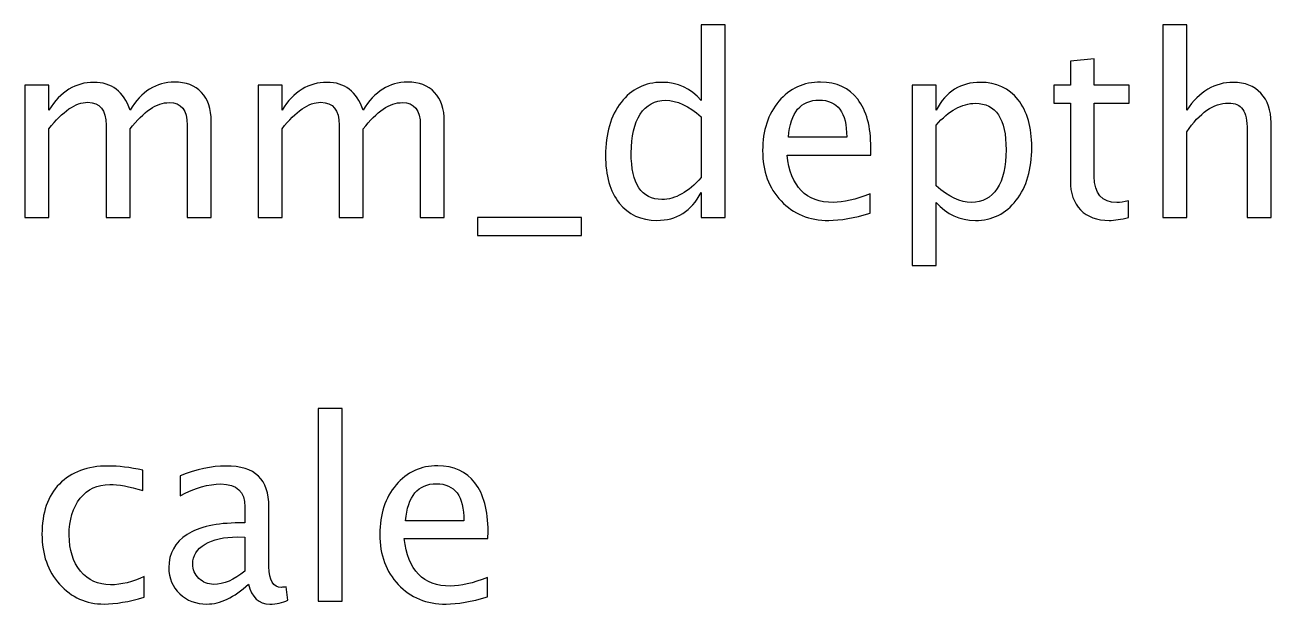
# Model space of a CAD drawing. Header units: centimetres. Extents: x -11.8 to 11.7, y -6 to 13.8.
# Drawn here: x 7.5 to 11.726, y 11.859 to 13.823 of the extents above; entities that cross this region are included whole.
import ezdxf

# ---------------------------------------------------------------- set-up
doc = ezdxf.new("R2010")
doc.units = ezdxf.units.CM
doc.header["$MEASUREMENT"] = 0
doc.layers.add('Layer 1', color=7, linetype='Continuous')

msp = doc.modelspace()

# ---------------------------------------------------------------- linework, layer by layer
at = {"layer": 'Layer 1'}
for points, knots in [([(9.79298, 13.17044), (9.79298, 13.17044), (9.79298, 13.25468), (9.79298, 13.25468), (9.79298, 13.25468), (9.75982, 13.19175), (9.70987, 13.16028), (9.64312, 13.16028), (9.64312, 13.16028), (9.58894, 13.16028), (9.54632, 13.17989), (9.51528, 13.21926), (9.51528, 13.21926), (9.48423, 13.25863), (9.46871, 13.3124), (9.46871, 13.38056), (9.46871, 13.38056), (9.46871, 13.45506), (9.48635, 13.51503), (9.52149, 13.56047), (9.52149, 13.56047), (9.55676, 13.60577), (9.60305, 13.62849), (9.66048, 13.62849), (9.66048, 13.62849), (9.71368, 13.62849), (9.75799, 13.60817), (9.79298, 13.56739), (9.79298, 13.56739), (9.79298, 13.56739), (9.79298, 13.82322), (9.79298, 13.82322), (9.79298, 13.82322), (9.79298, 13.82322), (9.87427, 13.82322), (9.87427, 13.82322), (9.87427, 13.82322), (9.87427, 13.82322), (9.87427, 13.17044), (9.87427, 13.17044), (9.87427, 13.17044), (9.87427, 13.17044), (9.79298, 13.17044), (9.79298, 13.17044)], [0, 0, 0, 0, 0.0833333, 0.0833333, 0.0833333, 0.0833333, 0.1666667, 0.1666667, 0.1666667, 0.1666667, 0.25, 0.25, 0.25, 0.25, 0.3333333, 0.3333333, 0.3333333, 0.3333333, 0.4166667, 0.4166667, 0.4166667, 0.4166667, 0.5, 0.5, 0.5, 0.5, 0.5833333, 0.5833333, 0.5833333, 0.5833333, 0.6666667, 0.6666667, 0.6666667, 0.6666667, 0.75, 0.75, 0.75, 0.75, 0.8333333, 0.8333333, 0.8333333, 0.8333333, 1, 1, 1, 1]), ([(11.35834, 13.17044), (11.35834, 13.17044), (11.35834, 13.82322), (11.35834, 13.82322), (11.35834, 13.82322), (11.35834, 13.82322), (11.43962, 13.82322), (11.43962, 13.82322), (11.43962, 13.82322), (11.43962, 13.82322), (11.43962, 13.53437), (11.43962, 13.53437), (11.43962, 13.53437), (11.48266, 13.59716), (11.53544, 13.62849), (11.59781, 13.62849), (11.59781, 13.62849), (11.63704, 13.62849), (11.66822, 13.61621), (11.69122, 13.59152), (11.69122, 13.59152), (11.71422, 13.56696), (11.7258, 13.5338), (11.7258, 13.49232), (11.7258, 13.49232), (11.7258, 13.49232), (11.7258, 13.17044), (11.7258, 13.17044), (11.7258, 13.17044), (11.7258, 13.17044), (11.64451, 13.17044), (11.64451, 13.17044), (11.64451, 13.17044), (11.64451, 13.17044), (11.64451, 13.46579), (11.64451, 13.46579), (11.64451, 13.46579), (11.64451, 13.49909), (11.63958, 13.5228), (11.62984, 13.53691), (11.62984, 13.53691), (11.61996, 13.55116), (11.60373, 13.55821), (11.58101, 13.55821), (11.58101, 13.55821), (11.53106, 13.55821), (11.48393, 13.52562), (11.43962, 13.46042), (11.43962, 13.46042), (11.43962, 13.46042), (11.43962, 13.17044), (11.43962, 13.17044), (11.43962, 13.17044), (11.43962, 13.17044), (11.35834, 13.17044), (11.35834, 13.17044)], [0, 0, 0, 0, 0.0666667, 0.0666667, 0.0666667, 0.0666667, 0.1333333, 0.1333333, 0.1333333, 0.1333333, 0.2, 0.2, 0.2, 0.2, 0.2666667, 0.2666667, 0.2666667, 0.2666667, 0.3333333, 0.3333333, 0.3333333, 0.3333333, 0.4, 0.4, 0.4, 0.4, 0.4666667, 0.4666667, 0.4666667, 0.4666667, 0.5333333, 0.5333333, 0.5333333, 0.5333333, 0.6, 0.6, 0.6, 0.6, 0.6666667, 0.6666667, 0.6666667, 0.6666667, 0.7333333, 0.7333333, 0.7333333, 0.7333333, 0.8, 0.8, 0.8, 0.8, 0.8666667, 0.8666667, 0.8666667, 0.8666667, 1, 1, 1, 1]), ([(11.24235, 13.17058), (11.21723, 13.16367), (11.19536, 13.16028), (11.17688, 13.16028), (11.17688, 13.16028), (11.13539, 13.16028), (11.10307, 13.17213), (11.07993, 13.19584), (11.07993, 13.19584), (11.05665, 13.21955), (11.04508, 13.25243), (11.04508, 13.29462), (11.04508, 13.29462), (11.04508, 13.29462), (11.04508, 13.55821), (11.04508, 13.55821), (11.04508, 13.55821), (11.04508, 13.55821), (10.98891, 13.55821), (10.98891, 13.55821), (10.98891, 13.55821), (10.98891, 13.55821), (10.98891, 13.61918), (10.98891, 13.61918), (10.98891, 13.61918), (10.98891, 13.61918), (11.04508, 13.61918), (11.04508, 13.61918), (11.04508, 13.61918), (11.04508, 13.61918), (11.04508, 13.70031), (11.04508, 13.70031), (11.04508, 13.70031), (11.04508, 13.70031), (11.12636, 13.70808), (11.12636, 13.70808), (11.12636, 13.70808), (11.12636, 13.70808), (11.12636, 13.61918), (11.12636, 13.61918), (11.12636, 13.61918), (11.12636, 13.61918), (11.24404, 13.61918), (11.24404, 13.61918), (11.24404, 13.61918), (11.24404, 13.61918), (11.24404, 13.55821), (11.24404, 13.55821), (11.24404, 13.55821), (11.24404, 13.55821), (11.12636, 13.55821), (11.12636, 13.55821), (11.12636, 13.55821), (11.12636, 13.55821), (11.12636, 13.30929), (11.12636, 13.30929), (11.12636, 13.30929), (11.12636, 13.25059), (11.1519, 13.22124), (11.20284, 13.22124), (11.20284, 13.22124), (11.21371, 13.22124), (11.22683, 13.22307), (11.24235, 13.2266), (11.24235, 13.2266), (11.24235, 13.2266), (11.24235, 13.17058), (11.24235, 13.17058)], [0, 0, 0, 0, 0.0555556, 0.0555556, 0.0555556, 0.0555556, 0.1111111, 0.1111111, 0.1111111, 0.1111111, 0.1666667, 0.1666667, 0.1666667, 0.1666667, 0.2222222, 0.2222222, 0.2222222, 0.2222222, 0.2777778, 0.2777778, 0.2777778, 0.2777778, 0.3333333, 0.3333333, 0.3333333, 0.3333333, 0.3888889, 0.3888889, 0.3888889, 0.3888889, 0.4444444, 0.4444444, 0.4444444, 0.4444444, 0.5, 0.5, 0.5, 0.5, 0.5555556, 0.5555556, 0.5555556, 0.5555556, 0.6111111, 0.6111111, 0.6111111, 0.6111111, 0.6666667, 0.6666667, 0.6666667, 0.6666667, 0.7222222, 0.7222222, 0.7222222, 0.7222222, 0.7777778, 0.7777778, 0.7777778, 0.7777778, 0.8333333, 0.8333333, 0.8333333, 0.8333333, 0.8888889, 0.8888889, 0.8888889, 0.8888889, 1, 1, 1, 1]), ([(7.49991, 13.17044), (7.49991, 13.17044), (7.49991, 13.61918), (7.49991, 13.61918), (7.49991, 13.61918), (7.49991, 13.61918), (7.58119, 13.61918), (7.58119, 13.61918), (7.58119, 13.61918), (7.58119, 13.61918), (7.58119, 13.53437), (7.58119, 13.53437), (7.58119, 13.53437), (7.62084, 13.59716), (7.67164, 13.62849), (7.73387, 13.62849), (7.73387, 13.62849), (7.79385, 13.62849), (7.83463, 13.59716), (7.85636, 13.53437), (7.85636, 13.53437), (7.89488, 13.59773), (7.94512, 13.62934), (8.00678, 13.62934), (8.00678, 13.62934), (8.04615, 13.62934), (8.07677, 13.61776), (8.09865, 13.59448), (8.09865, 13.59448), (8.12052, 13.5712), (8.13153, 13.5386), (8.13153, 13.49669), (8.13153, 13.49669), (8.13153, 13.49669), (8.13153, 13.17044), (8.13153, 13.17044), (8.13153, 13.17044), (8.13153, 13.17044), (8.05025, 13.17044), (8.05025, 13.17044), (8.05025, 13.17044), (8.05025, 13.17044), (8.05025, 13.48328), (8.05025, 13.48328), (8.05025, 13.48328), (8.05025, 13.53437), (8.02993, 13.55991), (7.98929, 13.55991), (7.98929, 13.55991), (7.94709, 13.55991), (7.90278, 13.53013), (7.85636, 13.47044), (7.85636, 13.47044), (7.85636, 13.47044), (7.85636, 13.17044), (7.85636, 13.17044), (7.85636, 13.17044), (7.85636, 13.17044), (7.77508, 13.17044), (7.77508, 13.17044), (7.77508, 13.17044), (7.77508, 13.17044), (7.77508, 13.48357), (7.77508, 13.48357), (7.77508, 13.48357), (7.77508, 13.53507), (7.75448, 13.56075), (7.71313, 13.56075), (7.71313, 13.56075), (7.67207, 13.56075), (7.62804, 13.53084), (7.58119, 13.47087), (7.58119, 13.47087), (7.58119, 13.47087), (7.58119, 13.17044), (7.58119, 13.17044), (7.58119, 13.17044), (7.58119, 13.17044), (7.49991, 13.17044), (7.49991, 13.17044)], [0, 0, 0, 0, 0.047619, 0.047619, 0.047619, 0.047619, 0.0952381, 0.0952381, 0.0952381, 0.0952381, 0.1428571, 0.1428571, 0.1428571, 0.1428571, 0.1904762, 0.1904762, 0.1904762, 0.1904762, 0.2380952, 0.2380952, 0.2380952, 0.2380952, 0.2857143, 0.2857143, 0.2857143, 0.2857143, 0.3333333, 0.3333333, 0.3333333, 0.3333333, 0.3809524, 0.3809524, 0.3809524, 0.3809524, 0.4285714, 0.4285714, 0.4285714, 0.4285714, 0.4761905, 0.4761905, 0.4761905, 0.4761905, 0.5238095, 0.5238095, 0.5238095, 0.5238095, 0.5714286, 0.5714286, 0.5714286, 0.5714286, 0.6190476, 0.6190476, 0.6190476, 0.6190476, 0.6666667, 0.6666667, 0.6666667, 0.6666667, 0.7142857, 0.7142857, 0.7142857, 0.7142857, 0.7619048, 0.7619048, 0.7619048, 0.7619048, 0.8095238, 0.8095238, 0.8095238, 0.8095238, 0.8571429, 0.8571429, 0.8571429, 0.8571429, 0.9047619, 0.9047619, 0.9047619, 0.9047619, 1, 1, 1, 1]), ([(8.29042, 13.17044), (8.29042, 13.17044), (8.29042, 13.61918), (8.29042, 13.61918), (8.29042, 13.61918), (8.29042, 13.61918), (8.3717, 13.61918), (8.3717, 13.61918), (8.3717, 13.61918), (8.3717, 13.61918), (8.3717, 13.53437), (8.3717, 13.53437), (8.3717, 13.53437), (8.41135, 13.59716), (8.46215, 13.62849), (8.52438, 13.62849), (8.52438, 13.62849), (8.58436, 13.62849), (8.62514, 13.59716), (8.64687, 13.53437), (8.64687, 13.53437), (8.68539, 13.59773), (8.73563, 13.62934), (8.79729, 13.62934), (8.79729, 13.62934), (8.83666, 13.62934), (8.86728, 13.61776), (8.88916, 13.59448), (8.88916, 13.59448), (8.91103, 13.5712), (8.92204, 13.5386), (8.92204, 13.49669), (8.92204, 13.49669), (8.92204, 13.49669), (8.92204, 13.17044), (8.92204, 13.17044), (8.92204, 13.17044), (8.92204, 13.17044), (8.84076, 13.17044), (8.84076, 13.17044), (8.84076, 13.17044), (8.84076, 13.17044), (8.84076, 13.48328), (8.84076, 13.48328), (8.84076, 13.48328), (8.84076, 13.53437), (8.82044, 13.55991), (8.7798, 13.55991), (8.7798, 13.55991), (8.7376, 13.55991), (8.69329, 13.53013), (8.64687, 13.47044), (8.64687, 13.47044), (8.64687, 13.47044), (8.64687, 13.17044), (8.64687, 13.17044), (8.64687, 13.17044), (8.64687, 13.17044), (8.56559, 13.17044), (8.56559, 13.17044), (8.56559, 13.17044), (8.56559, 13.17044), (8.56559, 13.48357), (8.56559, 13.48357), (8.56559, 13.48357), (8.56559, 13.53507), (8.54499, 13.56075), (8.50364, 13.56075), (8.50364, 13.56075), (8.46258, 13.56075), (8.41855, 13.53084), (8.3717, 13.47087), (8.3717, 13.47087), (8.3717, 13.47087), (8.3717, 13.17044), (8.3717, 13.17044), (8.3717, 13.17044), (8.3717, 13.17044), (8.29042, 13.17044), (8.29042, 13.17044)], [0, 0, 0, 0, 0.047619, 0.047619, 0.047619, 0.047619, 0.0952381, 0.0952381, 0.0952381, 0.0952381, 0.1428571, 0.1428571, 0.1428571, 0.1428571, 0.1904762, 0.1904762, 0.1904762, 0.1904762, 0.2380952, 0.2380952, 0.2380952, 0.2380952, 0.2857143, 0.2857143, 0.2857143, 0.2857143, 0.3333333, 0.3333333, 0.3333333, 0.3333333, 0.3809524, 0.3809524, 0.3809524, 0.3809524, 0.4285714, 0.4285714, 0.4285714, 0.4285714, 0.4761905, 0.4761905, 0.4761905, 0.4761905, 0.5238095, 0.5238095, 0.5238095, 0.5238095, 0.5714286, 0.5714286, 0.5714286, 0.5714286, 0.6190476, 0.6190476, 0.6190476, 0.6190476, 0.6666667, 0.6666667, 0.6666667, 0.6666667, 0.7142857, 0.7142857, 0.7142857, 0.7142857, 0.7619048, 0.7619048, 0.7619048, 0.7619048, 0.8095238, 0.8095238, 0.8095238, 0.8095238, 0.8571429, 0.8571429, 0.8571429, 0.8571429, 0.9047619, 0.9047619, 0.9047619, 0.9047619, 1, 1, 1, 1]), ([(10.36646, 13.18483), (10.31185, 13.16846), (10.26515, 13.16028), (10.2262, 13.16028), (10.2262, 13.16028), (10.15974, 13.16028), (10.10569, 13.18229), (10.06406, 13.22618), (10.06406, 13.22618), (10.02243, 13.27006), (10.00155, 13.32693), (10.00155, 13.39692), (10.00155, 13.39692), (10.00155, 13.4648), (10.01989, 13.52054), (10.05672, 13.56414), (10.05672, 13.56414), (10.09355, 13.6076), (10.14069, 13.62934), (10.19812, 13.62934), (10.19812, 13.62934), (10.25245, 13.62934), (10.2945, 13.61), (10.32413, 13.57134), (10.32413, 13.57134), (10.35376, 13.53267), (10.36858, 13.47792), (10.36858, 13.40694), (10.36858, 13.40694), (10.36858, 13.40694), (10.36816, 13.38211), (10.36816, 13.38211), (10.36816, 13.38211), (10.36816, 13.38211), (10.08452, 13.38211), (10.08452, 13.38211), (10.08452, 13.38211), (10.09638, 13.27486), (10.14873, 13.22124), (10.24144, 13.22124), (10.24144, 13.22124), (10.27545, 13.22124), (10.31708, 13.23084), (10.36646, 13.25003), (10.36646, 13.25003), (10.36646, 13.25003), (10.36646, 13.18483), (10.36646, 13.18483)], [0, 0, 0, 0, 0.0769231, 0.0769231, 0.0769231, 0.0769231, 0.1538462, 0.1538462, 0.1538462, 0.1538462, 0.2307692, 0.2307692, 0.2307692, 0.2307692, 0.3076923, 0.3076923, 0.3076923, 0.3076923, 0.3846154, 0.3846154, 0.3846154, 0.3846154, 0.4615385, 0.4615385, 0.4615385, 0.4615385, 0.5384615, 0.5384615, 0.5384615, 0.5384615, 0.6153846, 0.6153846, 0.6153846, 0.6153846, 0.6923077, 0.6923077, 0.6923077, 0.6923077, 0.7692308, 0.7692308, 0.7692308, 0.7692308, 0.8461538, 0.8461538, 0.8461538, 0.8461538, 1, 1, 1, 1]), ([(10.50885, 13.00703), (10.50885, 13.00703), (10.50885, 13.61918), (10.50885, 13.61918), (10.50885, 13.61918), (10.50885, 13.61918), (10.59013, 13.61918), (10.59013, 13.61918), (10.59013, 13.61918), (10.59013, 13.61918), (10.59013, 13.53437), (10.59013, 13.53437), (10.59013, 13.53437), (10.62343, 13.59716), (10.67353, 13.62849), (10.74027, 13.62849), (10.74027, 13.62849), (10.79432, 13.62849), (10.83679, 13.60887), (10.86784, 13.5695), (10.86784, 13.5695), (10.89888, 13.53013), (10.91441, 13.47637), (10.91441, 13.40821), (10.91441, 13.40821), (10.91441, 13.33399), (10.89677, 13.27402), (10.86163, 13.22858), (10.86163, 13.22858), (10.82649, 13.183), (10.78021, 13.16028), (10.72292, 13.16028), (10.72292, 13.16028), (10.66972, 13.16028), (10.62541, 13.1806), (10.59013, 13.22138), (10.59013, 13.22138), (10.59013, 13.22138), (10.59013, 13.00703), (10.59013, 13.00703), (10.59013, 13.00703), (10.59013, 13.00703), (10.50885, 13.00703), (10.50885, 13.00703)], [0, 0, 0, 0, 0.0833333, 0.0833333, 0.0833333, 0.0833333, 0.1666667, 0.1666667, 0.1666667, 0.1666667, 0.25, 0.25, 0.25, 0.25, 0.3333333, 0.3333333, 0.3333333, 0.3333333, 0.4166667, 0.4166667, 0.4166667, 0.4166667, 0.5, 0.5, 0.5, 0.5, 0.5833333, 0.5833333, 0.5833333, 0.5833333, 0.6666667, 0.6666667, 0.6666667, 0.6666667, 0.75, 0.75, 0.75, 0.75, 0.8333333, 0.8333333, 0.8333333, 0.8333333, 1, 1, 1, 1]), ([(9.79298, 13.51179), (9.75079, 13.5489), (9.71086, 13.56753), (9.67304, 13.56753), (9.67304, 13.56753), (9.63579, 13.56753), (9.607, 13.55201), (9.58654, 13.52082), (9.58654, 13.52082), (9.56608, 13.48978), (9.55592, 13.44575), (9.55592, 13.38874), (9.55592, 13.38874), (9.55592, 13.28389), (9.59063, 13.2314), (9.6602, 13.2314), (9.6602, 13.2314), (9.70535, 13.2314), (9.74966, 13.25609), (9.79298, 13.30534), (9.79298, 13.30534), (9.79298, 13.30534), (9.79298, 13.51179), (9.79298, 13.51179)], [0, 0, 0, 0, 0.1428571, 0.1428571, 0.1428571, 0.1428571, 0.2857143, 0.2857143, 0.2857143, 0.2857143, 0.4285714, 0.4285714, 0.4285714, 0.4285714, 0.5714286, 0.5714286, 0.5714286, 0.5714286, 0.7142857, 0.7142857, 0.7142857, 0.7142857, 1, 1, 1, 1]), ([(10.08876, 13.44307), (10.08876, 13.44307), (10.28688, 13.44307), (10.28688, 13.44307), (10.28688, 13.44307), (10.28688, 13.52661), (10.25569, 13.56837), (10.19346, 13.56837), (10.19346, 13.56837), (10.13081, 13.56837), (10.09595, 13.52661), (10.08876, 13.44307)], [0, 0, 0, 0, 0.25, 0.25, 0.25, 0.25, 0.5, 0.5, 0.5, 0.5, 1, 1, 1, 1]), ([(10.59013, 13.2774), (10.63204, 13.24001), (10.67198, 13.22124), (10.70993, 13.22124), (10.70993, 13.22124), (10.74733, 13.22124), (10.77626, 13.2369), (10.79658, 13.26809), (10.79658, 13.26809), (10.81704, 13.29927), (10.8272, 13.34316), (10.8272, 13.39989), (10.8272, 13.39989), (10.8272, 13.50487), (10.79248, 13.55737), (10.72306, 13.55737), (10.72306, 13.55737), (10.67762, 13.55737), (10.63331, 13.53281), (10.59013, 13.48357), (10.59013, 13.48357), (10.59013, 13.48357), (10.59013, 13.2774), (10.59013, 13.2774)], [0, 0, 0, 0, 0.1428571, 0.1428571, 0.1428571, 0.1428571, 0.2857143, 0.2857143, 0.2857143, 0.2857143, 0.4285714, 0.4285714, 0.4285714, 0.4285714, 0.5714286, 0.5714286, 0.5714286, 0.5714286, 0.7142857, 0.7142857, 0.7142857, 0.7142857, 1, 1, 1, 1]), ([(9.03521, 13.10948), (9.03521, 13.10948), (9.03521, 13.17044), (9.03521, 13.17044), (9.03521, 13.17044), (9.03521, 13.17044), (9.38742, 13.17044), (9.38742, 13.17044), (9.38742, 13.17044), (9.38742, 13.17044), (9.38742, 13.10948), (9.38742, 13.10948), (9.38742, 13.10948), (9.38742, 13.10948), (9.03521, 13.10948), (9.03521, 13.10948)], [0, 0, 0, 0, 0.2, 0.2, 0.2, 0.2, 0.4, 0.4, 0.4, 0.4, 0.6, 0.6, 0.6, 0.6, 1, 1, 1, 1]), ([(8.49432, 11.8694), (8.49432, 11.8694), (8.49432, 12.52218), (8.49432, 12.52218), (8.49432, 12.52218), (8.49432, 12.52218), (8.5756, 12.52218), (8.5756, 12.52218), (8.5756, 12.52218), (8.5756, 12.52218), (8.5756, 11.8694), (8.5756, 11.8694), (8.5756, 11.8694), (8.5756, 11.8694), (8.49432, 11.8694), (8.49432, 11.8694)], [0, 0, 0, 0, 0.2, 0.2, 0.2, 0.2, 0.4, 0.4, 0.4, 0.4, 0.6, 0.6, 0.6, 0.6, 1, 1, 1, 1]), ([(7.90475, 11.88295), (7.85212, 11.86714), (7.80668, 11.85924), (7.76844, 11.85924), (7.76844, 11.85924), (7.70776, 11.85924), (7.65753, 11.88168), (7.61759, 11.92641), (7.61759, 11.92641), (7.57766, 11.97128), (7.55762, 12.02787), (7.55762, 12.09603), (7.55762, 12.09603), (7.55762, 12.16884), (7.57738, 12.22571), (7.61689, 12.26635), (7.61689, 12.26635), (7.6564, 12.30713), (7.71157, 12.32745), (7.78241, 12.32745), (7.78241, 12.32745), (7.81727, 12.32745), (7.85649, 12.32265), (7.89967, 12.31306), (7.89967, 12.31306), (7.89967, 12.31306), (7.89967, 12.24447), (7.89967, 12.24447), (7.89967, 12.24447), (7.85381, 12.25802), (7.81642, 12.26479), (7.78763, 12.26479), (7.78763, 12.26479), (7.74586, 12.26479), (7.71242, 12.24913), (7.68744, 12.21795), (7.68744, 12.21795), (7.66247, 12.18676), (7.64991, 12.14513), (7.64991, 12.0932), (7.64991, 12.0932), (7.64991, 12.04283), (7.66289, 12.00219), (7.68871, 11.971), (7.68871, 11.971), (7.71454, 11.93996), (7.74826, 11.92443), (7.79017, 11.92443), (7.79017, 11.92443), (7.82728, 11.92443), (7.86538, 11.93403), (7.90475, 11.95322), (7.90475, 11.95322), (7.90475, 11.95322), (7.90475, 11.88295), (7.90475, 11.88295)], [0, 0, 0, 0, 0.0666667, 0.0666667, 0.0666667, 0.0666667, 0.1333333, 0.1333333, 0.1333333, 0.1333333, 0.2, 0.2, 0.2, 0.2, 0.2666667, 0.2666667, 0.2666667, 0.2666667, 0.3333333, 0.3333333, 0.3333333, 0.3333333, 0.4, 0.4, 0.4, 0.4, 0.4666667, 0.4666667, 0.4666667, 0.4666667, 0.5333333, 0.5333333, 0.5333333, 0.5333333, 0.6, 0.6, 0.6, 0.6, 0.6666667, 0.6666667, 0.6666667, 0.6666667, 0.7333333, 0.7333333, 0.7333333, 0.7333333, 0.8, 0.8, 0.8, 0.8, 0.8666667, 0.8666667, 0.8666667, 0.8666667, 1, 1, 1, 1]), ([(8.2581, 11.92655), (8.20928, 11.88168), (8.16229, 11.85924), (8.11713, 11.85924), (8.11713, 11.85924), (8.08002, 11.85924), (8.04912, 11.87081), (8.0247, 11.89409), (8.0247, 11.89409), (8.00015, 11.91738), (7.98787, 11.94673), (7.98787, 11.98215), (7.98787, 11.98215), (7.98787, 12.03111), (8.00848, 12.06879), (8.04968, 12.09504), (8.04968, 12.09504), (8.09089, 12.12128), (8.15001, 12.13441), (8.22706, 12.13441), (8.22706, 12.13441), (8.22706, 12.13441), (8.24611, 12.13441), (8.24611, 12.13441), (8.24611, 12.13441), (8.24611, 12.13441), (8.24611, 12.18845), (8.24611, 12.18845), (8.24611, 12.18845), (8.24611, 12.24052), (8.21901, 12.26649), (8.16469, 12.26649), (8.16469, 12.26649), (8.12264, 12.26649), (8.07663, 12.25322), (8.02682, 12.22669), (8.02682, 12.22669), (8.02682, 12.22669), (8.02682, 12.29358), (8.02682, 12.29358), (8.02682, 12.29358), (8.08157, 12.31616), (8.13322, 12.32745), (8.18162, 12.32745), (8.18162, 12.32745), (8.23143, 12.32745), (8.26826, 12.31616), (8.29183, 12.29344), (8.29183, 12.29344), (8.31553, 12.27072), (8.32739, 12.23573), (8.32739, 12.18845), (8.32739, 12.18845), (8.32739, 12.18845), (8.32739, 11.98568), (8.32739, 11.98568), (8.32739, 11.98568), (8.32739, 11.93925), (8.34164, 11.91597), (8.37029, 11.91597), (8.37029, 11.91597), (8.37381, 11.91597), (8.37904, 11.91653), (8.38595, 11.91766), (8.38595, 11.91766), (8.38595, 11.91766), (8.39174, 11.8725), (8.39174, 11.8725), (8.39174, 11.8725), (8.37325, 11.86361), (8.35293, 11.85924), (8.33063, 11.85924), (8.33063, 11.85924), (8.29267, 11.85924), (8.26854, 11.88168), (8.2581, 11.92655)], [0, 0, 0, 0, 0.05, 0.05, 0.05, 0.05, 0.1, 0.1, 0.1, 0.1, 0.15, 0.15, 0.15, 0.15, 0.2, 0.2, 0.2, 0.2, 0.25, 0.25, 0.25, 0.25, 0.3, 0.3, 0.3, 0.3, 0.35, 0.35, 0.35, 0.35, 0.4, 0.4, 0.4, 0.4, 0.45, 0.45, 0.45, 0.45, 0.5, 0.5, 0.5, 0.5, 0.55, 0.55, 0.55, 0.55, 0.6, 0.6, 0.6, 0.6, 0.65, 0.65, 0.65, 0.65, 0.7, 0.7, 0.7, 0.7, 0.75, 0.75, 0.75, 0.75, 0.8, 0.8, 0.8, 0.8, 0.85, 0.85, 0.85, 0.85, 0.9, 0.9, 0.9, 0.9, 1, 1, 1, 1]), ([(9.06836, 11.88379), (9.01375, 11.86742), (8.96705, 11.85924), (8.9281, 11.85924), (8.9281, 11.85924), (8.86164, 11.85924), (8.80759, 11.88125), (8.76596, 11.92514), (8.76596, 11.92514), (8.72433, 11.96902), (8.70345, 12.02589), (8.70345, 12.09588), (8.70345, 12.09588), (8.70345, 12.16376), (8.72179, 12.2195), (8.75862, 12.2631), (8.75862, 12.2631), (8.79545, 12.30656), (8.84259, 12.3283), (8.90002, 12.3283), (8.90002, 12.3283), (8.95435, 12.3283), (8.9964, 12.30896), (9.02603, 12.2703), (9.02603, 12.2703), (9.05566, 12.23163), (9.07048, 12.17688), (9.07048, 12.1059), (9.07048, 12.1059), (9.07048, 12.1059), (9.07006, 12.08107), (9.07006, 12.08107), (9.07006, 12.08107), (9.07006, 12.08107), (8.78642, 12.08107), (8.78642, 12.08107), (8.78642, 12.08107), (8.79828, 11.97382), (8.85063, 11.9202), (8.94334, 11.9202), (8.94334, 11.9202), (8.97735, 11.9202), (9.01898, 11.9298), (9.06836, 11.94899), (9.06836, 11.94899), (9.06836, 11.94899), (9.06836, 11.88379), (9.06836, 11.88379)], [0, 0, 0, 0, 0.0769231, 0.0769231, 0.0769231, 0.0769231, 0.1538462, 0.1538462, 0.1538462, 0.1538462, 0.2307692, 0.2307692, 0.2307692, 0.2307692, 0.3076923, 0.3076923, 0.3076923, 0.3076923, 0.3846154, 0.3846154, 0.3846154, 0.3846154, 0.4615385, 0.4615385, 0.4615385, 0.4615385, 0.5384615, 0.5384615, 0.5384615, 0.5384615, 0.6153846, 0.6153846, 0.6153846, 0.6153846, 0.6923077, 0.6923077, 0.6923077, 0.6923077, 0.7692308, 0.7692308, 0.7692308, 0.7692308, 0.8461538, 0.8461538, 0.8461538, 0.8461538, 1, 1, 1, 1]), ([(8.79066, 12.14203), (8.79066, 12.14203), (8.98878, 12.14203), (8.98878, 12.14203), (8.98878, 12.14203), (8.98878, 12.22557), (8.95759, 12.26733), (8.89536, 12.26733), (8.89536, 12.26733), (8.83271, 12.26733), (8.79785, 12.22557), (8.79066, 12.14203)], [0, 0, 0, 0, 0.25, 0.25, 0.25, 0.25, 0.5, 0.5, 0.5, 0.5, 1, 1, 1, 1]), ([(8.24611, 11.97086), (8.24611, 11.97086), (8.24611, 12.08615), (8.24611, 12.08615), (8.24611, 12.08615), (8.24611, 12.08615), (8.22, 12.08699), (8.22, 12.08699), (8.22, 12.08699), (8.17485, 12.08699), (8.13844, 12.07867), (8.11064, 12.06202), (8.11064, 12.06202), (8.08298, 12.04523), (8.06915, 12.02307), (8.06915, 11.99541), (8.06915, 11.99541), (8.06915, 11.97608), (8.07607, 11.95971), (8.08976, 11.94631), (8.08976, 11.94631), (8.10359, 11.9329), (8.12038, 11.92613), (8.14027, 11.92613), (8.14027, 11.92613), (8.17414, 11.92613), (8.20942, 11.94108), (8.24611, 11.97086)], [0, 0, 0, 0, 0.125, 0.125, 0.125, 0.125, 0.25, 0.25, 0.25, 0.25, 0.375, 0.375, 0.375, 0.375, 0.5, 0.5, 0.5, 0.5, 0.625, 0.625, 0.625, 0.625, 0.75, 0.75, 0.75, 0.75, 1, 1, 1, 1])]:
    msp.add_open_spline(points, degree=3, knots=knots, dxfattribs=at)

doc.saveas('drawing.dxf')
